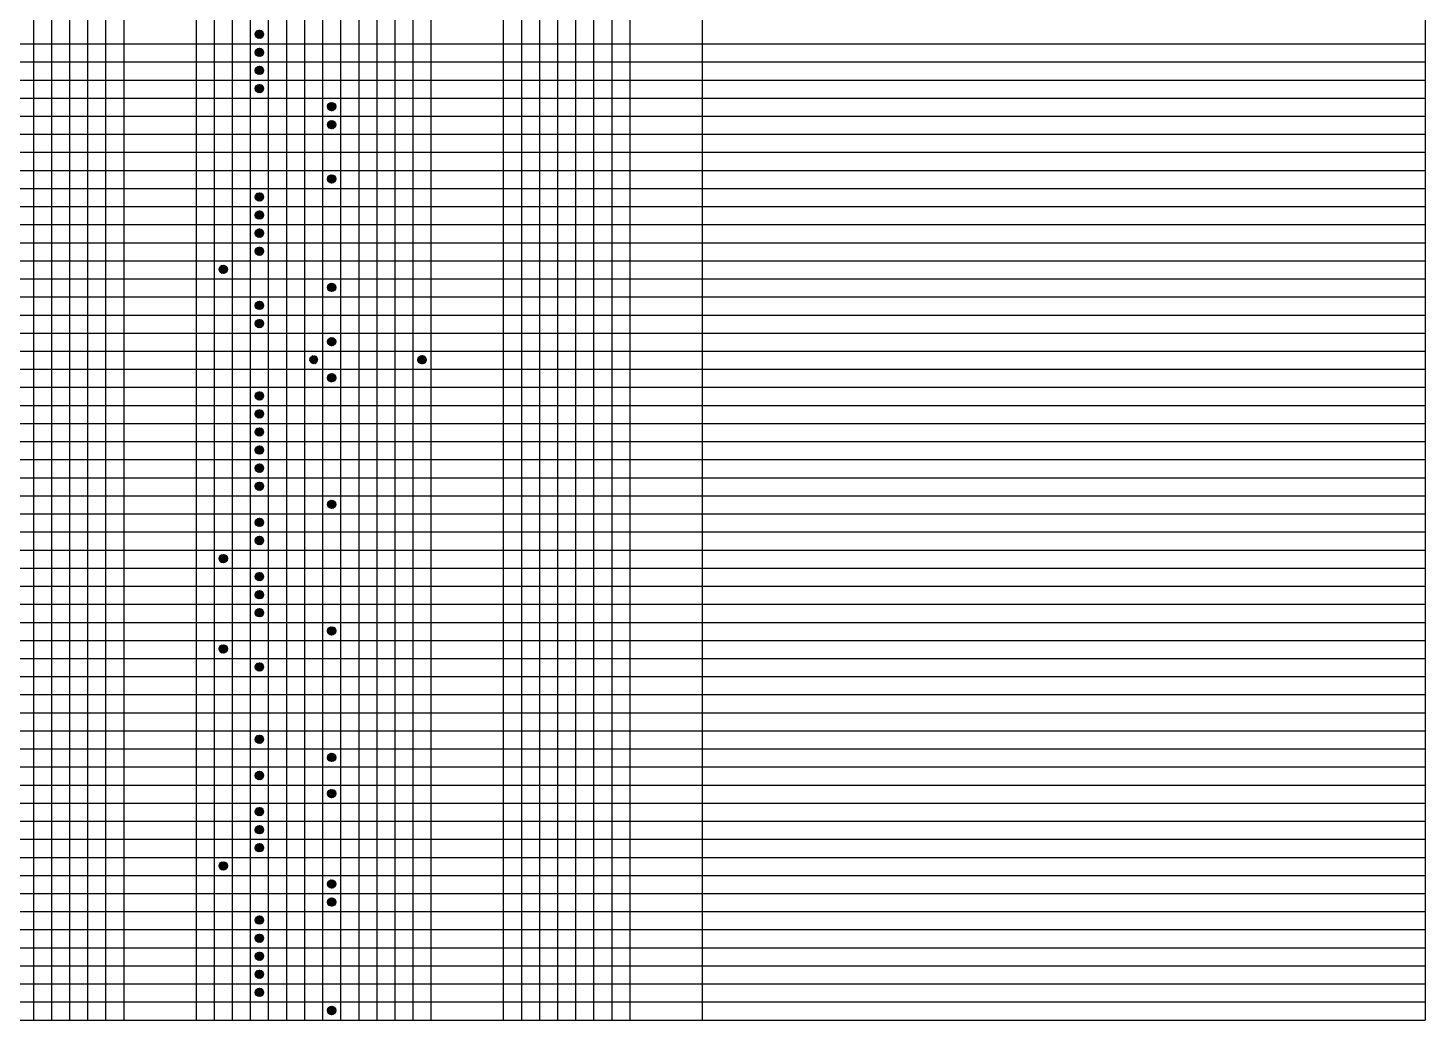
# Model space of a CAD drawing. Extents: x 290399 to 378179, y -92748 to -27662.
# Drawn here: x 334119 to 378179, y -92748 to -61467 of the extents above; entities that cross this region are included whole.
import ezdxf

# ---------------------------------------------------------------- set-up
doc = ezdxf.new("R2010")
doc.units = 0
doc.layers.get('0').update_dxf_attribs({"color": 4, "linetype": 'CONTINUOUS'})

msp = doc.modelspace()

# ---------------------------------------------------------------- linework, layer by layer
at = {"color": 2}
for p, q in [((353099, -30233), (353099, -92748)), ((355379, -30233), (355379, -92748)), ((378179, -30233), (378179, -92748)), ((378179, -30233), (378179, -79068)), ((334289, -31943), (334289, -92748)), ((337139, -31943), (337139, -92748)), ((339419, -31943), (339419, -92748)), ((346829, -31943), (346829, -92748)), ((349109, -31943), (349109, -92748)), ((341286, -61667), (341418, -61535)), ((341407, -61799), (341286, -61678)), ((341450, -61796), (341290, -61635)), ((341292, -61707), (341458, -61541)), ((341301, -61605), (341356, -61550)), ((341483, -61783), (341303, -61603)), ((341306, -61738), (341489, -61556)), ((341510, -61763), (341322, -61576)), ((341327, -61764), (341514, -61577)), ((341530, -61738), (341348, -61555)), ((341354, -61783), (341534, -61603)), ((341545, -61706), (341379, -61541)), ((341387, -61796), (341547, -61636)), ((341550, -61666), (341420, -61535)), ((341430, -61799), (341550, -61679)), ((341534, -61603), (341482, -61552)), ((341286, -62237), (341418, -62105)), ((341292, -62277), (341458, -62111)), ((341301, -62175), (341356, -62120)), ((341545, -62276), (341379, -62111)), ((341550, -62236), (341420, -62105)), ((341534, -62173), (341482, -62122)), ((341407, -62369), (341286, -62248)), ((341450, -62366), (341290, -62205)), ((341483, -62353), (341303, -62173)), ((341306, -62308), (341489, -62126)), ((341510, -62333), (341322, -62146)), ((341327, -62334), (341514, -62147)), ((341530, -62308), (341348, -62125)), ((341354, -62353), (341534, -62173)), ((341387, -62366), (341547, -62206)), ((341430, -62369), (341550, -62249)), ((341286, -62807), (341418, -62675)), ((341407, -62939), (341286, -62818)), ((341450, -62936), (341290, -62775)), ((341292, -62847), (341458, -62681)), ((341301, -62745), (341356, -62690)), ((341483, -62923), (341303, -62743)), ((341306, -62878), (341489, -62696)), ((341510, -62903), (341322, -62716)), ((341327, -62904), (341514, -62717)), ((341530, -62878), (341348, -62695)), ((341354, -62923), (341534, -62743)), ((341545, -62846), (341379, -62681)), ((341387, -62936), (341547, -62776)), ((341550, -62806), (341420, -62675)), ((341430, -62939), (341550, -62819)), ((341534, -62743), (341482, -62692)), ((341286, -63377), (341418, -63245)), ((341407, -63509), (341286, -63388)), ((341450, -63506), (341290, -63345)), ((341292, -63417), (341458, -63251)), ((341301, -63315), (341356, -63260)), ((341483, -63493), (341303, -63313)), ((341306, -63448), (341489, -63266)), ((341510, -63473), (341322, -63286)), ((341327, -63474), (341514, -63287)), ((341530, -63448), (341348, -63265)), ((341354, -63493), (341534, -63313)), ((341545, -63416), (341379, -63251)), ((341387, -63506), (341547, -63346)), ((341550, -63376), (341420, -63245)), ((341430, -63509), (341550, -63389)), ((341534, -63313), (341482, -63262)), ((343567, -63966), (343717, -63816)), ((343569, -63918), (343669, -63818)), ((343577, -64002), (343752, -63827)), ((343765, -64062), (343584, -63881)), ((343595, -64030), (343781, -63844)), ((343791, -64042), (343604, -63854)), ((343618, -64053), (343804, -63868)), ((343811, -64016), (343630, -63834)), ((343825, -63984), (343662, -63820)), ((343830, -63943), (343703, -63815)), ((343809, -63876), (343770, -63836)), ((343691, -64080), (343566, -63955)), ((343732, -64075), (343570, -63913)), ((343618, -64052), (343593, -64028)), ((343648, -64070), (343820, -63897)), ((343684, -64079), (343830, -63934)), ((343735, -64075), (343825, -63984)), ((343691, -64650), (343566, -64525)), ((343567, -64536), (343717, -64386)), ((343569, -64488), (343669, -64388)), ((343732, -64645), (343570, -64483)), ((343577, -64572), (343752, -64397)), ((343765, -64632), (343584, -64451)), ((343618, -64622), (343593, -64598)), ((343595, -64600), (343781, -64414)), ((343791, -64612), (343604, -64424)), ((343618, -64623), (343804, -64438)), ((343811, -64586), (343630, -64404)), ((343648, -64640), (343820, -64467)), ((343825, -64554), (343662, -64390)), ((343684, -64649), (343830, -64504)), ((343830, -64513), (343703, -64385)), ((343735, -64645), (343825, -64554)), ((343809, -64446), (343770, -64406)), ((343691, -66360), (343566, -66235)), ((343567, -66246), (343717, -66096)), ((343569, -66198), (343669, -66098)), ((343732, -66355), (343570, -66193)), ((343577, -66282), (343752, -66107)), ((343765, -66342), (343584, -66161)), ((343618, -66332), (343593, -66308)), ((343595, -66310), (343781, -66124)), ((343791, -66322), (343604, -66134)), ((343618, -66333), (343804, -66148)), ((343811, -66296), (343630, -66114)), ((343648, -66350), (343820, -66177)), ((343825, -66264), (343662, -66100)), ((343684, -66359), (343830, -66214)), ((343830, -66223), (343703, -66095)), ((343735, -66355), (343825, -66264)), ((343809, -66156), (343770, -66116)), ((341286, -66797), (341418, -66665)), ((341407, -66929), (341286, -66808)), ((341450, -66926), (341290, -66765)), ((341292, -66837), (341458, -66671)), ((341301, -66735), (341356, -66680)), ((341483, -66913), (341303, -66733)), ((341306, -66868), (341489, -66686)), ((341510, -66893), (341322, -66706)), ((341327, -66894), (341514, -66707)), ((341530, -66868), (341348, -66685)), ((341354, -66913), (341534, -66733)), ((341545, -66836), (341379, -66671)), ((341387, -66926), (341547, -66766)), ((341550, -66796), (341420, -66665)), ((341430, -66929), (341550, -66809)), ((341534, -66733), (341482, -66682)), ((341286, -67367), (341418, -67235)), ((341407, -67499), (341286, -67378)), ((341450, -67496), (341290, -67335)), ((341292, -67407), (341458, -67241)), ((341301, -67305), (341356, -67250)), ((341483, -67483), (341303, -67303)), ((341306, -67438), (341489, -67256)), ((341510, -67463), (341322, -67276)), ((341327, -67464), (341514, -67277)), ((341530, -67438), (341348, -67255)), ((341354, -67483), (341534, -67303)), ((341545, -67406), (341379, -67241)), ((341387, -67496), (341547, -67336)), ((341550, -67366), (341420, -67235)), ((341430, -67499), (341550, -67379)), ((341534, -67303), (341482, -67252)), ((341286, -67937), (341418, -67805)), ((341292, -67977), (341458, -67811)), ((341301, -67875), (341356, -67820)), ((341306, -68008), (341489, -67826)), ((341510, -68033), (341322, -67846)), ((341327, -68034), (341514, -67847)), ((341530, -68008), (341348, -67825)), ((341545, -67976), (341379, -67811)), ((341550, -67936), (341420, -67805)), ((341534, -67873), (341482, -67822)), ((341407, -68069), (341286, -67948)), ((341450, -68066), (341290, -67905)), ((341483, -68053), (341303, -67873)), ((341354, -68053), (341534, -67873)), ((341387, -68066), (341547, -67906)), ((341430, -68069), (341550, -67949)), ((341286, -68507), (341418, -68375)), ((341407, -68639), (341286, -68518)), ((341450, -68636), (341290, -68475)), ((341292, -68547), (341458, -68381)), ((341301, -68445), (341356, -68390)), ((341483, -68623), (341303, -68443)), ((341306, -68578), (341489, -68396)), ((341510, -68603), (341322, -68416)), ((341327, -68604), (341514, -68417)), ((341530, -68578), (341348, -68395)), ((341354, -68623), (341534, -68443)), ((341545, -68546), (341379, -68381)), ((341387, -68636), (341547, -68476)), ((341550, -68506), (341420, -68375)), ((341430, -68639), (341550, -68519)), ((341534, -68443), (341482, -68392)), ((340147, -69096), (340297, -68946)), ((340293, -69209), (340147, -69063)), ((340149, -69048), (340249, -68948)), ((340243, -69205), (340151, -69113)), ((340329, -69199), (340156, -69026)), ((340157, -69132), (340332, -68957)), ((340359, -69183), (340173, -68997)), ((340175, -69160), (340361, -68974)), ((340382, -69160), (340196, -68974)), ((340198, -69183), (340384, -68998)), ((340399, -69131), (340225, -68956)), ((340228, -69200), (340400, -69027)), ((340409, -69095), (340260, -68946)), ((340264, -69209), (340410, -69064)), ((340407, -69047), (340309, -68949)), ((340315, -69205), (340405, -69114)), ((343567, -69666), (343717, -69516)), ((343569, -69618), (343669, -69518)), ((343732, -69775), (343570, -69613)), ((343577, -69702), (343752, -69527)), ((343765, -69762), (343584, -69581)), ((343595, -69730), (343781, -69544)), ((343791, -69742), (343604, -69554)), ((343618, -69753), (343804, -69568)), ((343811, -69716), (343630, -69534)), ((343648, -69770), (343820, -69597)), ((343825, -69684), (343662, -69520)), ((343830, -69643), (343703, -69515)), ((343809, -69576), (343770, -69536)), ((343691, -69780), (343566, -69655)), ((343618, -69752), (343593, -69728)), ((343684, -69779), (343830, -69634)), ((343735, -69775), (343825, -69684)), ((341286, -70217), (341418, -70085)), ((341407, -70349), (341286, -70228)), ((341450, -70346), (341290, -70185)), ((341292, -70257), (341458, -70091)), ((341301, -70155), (341356, -70100)), ((341483, -70333), (341303, -70153)), ((341306, -70288), (341489, -70106)), ((341510, -70313), (341322, -70126)), ((341327, -70314), (341514, -70127)), ((341530, -70288), (341348, -70105)), ((341354, -70333), (341534, -70153)), ((341545, -70256), (341379, -70091)), ((341387, -70346), (341547, -70186)), ((341550, -70216), (341420, -70085)), ((341430, -70349), (341550, -70229)), ((341534, -70153), (341482, -70102)), ((341286, -70787), (341418, -70655)), ((341407, -70919), (341286, -70798)), ((341450, -70916), (341290, -70755)), ((341292, -70827), (341458, -70661)), ((341301, -70725), (341356, -70670)), ((341483, -70903), (341303, -70723)), ((341306, -70858), (341489, -70676)), ((341510, -70883), (341322, -70696)), ((341327, -70884), (341514, -70697)), ((341530, -70858), (341348, -70675)), ((341354, -70903), (341534, -70723)), ((341545, -70826), (341379, -70661)), ((341387, -70916), (341547, -70756)), ((341550, -70786), (341420, -70655)), ((341430, -70919), (341550, -70799)), ((341534, -70723), (341482, -70672)), ((343691, -71490), (343566, -71365)), ((343567, -71376), (343717, -71226)), ((343569, -71328), (343669, -71228)), ((343732, -71485), (343570, -71323)), ((343577, -71412), (343752, -71237)), ((343765, -71472), (343584, -71291)), ((343595, -71440), (343781, -71254)), ((343791, -71452), (343604, -71264)), ((343618, -71463), (343804, -71278)), ((343811, -71426), (343630, -71244)), ((343648, -71480), (343820, -71307)), ((343825, -71394), (343662, -71230)), ((343684, -71489), (343830, -71344)), ((343830, -71353), (343703, -71225)), ((343809, -71286), (343770, -71246)), ((342998, -71904), (343104, -71797)), ((342998, -71950), (343151, -71797)), ((343009, -71985), (343185, -71808)), ((343241, -71997), (343058, -71815)), ((343255, -71966), (343090, -71801)), ((343260, -71925), (343130, -71795)), ((343243, -71861), (343194, -71813)), ((343618, -71462), (343593, -71438)), ((343735, -71485), (343825, -71394)), ((346417, -71943), (346564, -71796)), ((346417, -71943), (346564, -71796)), ((346420, -71893), (346514, -71800)), ((346420, -71893), (346514, -71800)), ((346426, -71979), (346600, -71806)), ((346426, -71979), (346600, -71806)), ((346663, -71993), (346482, -71813)), ((346663, -71993), (346482, -71813)), ((346676, -71961), (346515, -71799)), ((346676, -71961), (346515, -71799)), ((346680, -71919), (346557, -71795)), ((346680, -71919), (346557, -71795)), ((343118, -72059), (342996, -71937)), ((343161, -72056), (343000, -71895)), ((343194, -72042), (343013, -71862)), ((343027, -72013), (343213, -71826)), ((343220, -72023), (343033, -71836)), ((343051, -72035), (343236, -71850)), ((343081, -72051), (343252, -71880)), ((343119, -72059), (343260, -71918)), ((343172, -72052), (343253, -71971)), ((346545, -72060), (346416, -71931)), ((346545, -72060), (346416, -71931)), ((346586, -72054), (346421, -71890)), ((346586, -72054), (346421, -71890)), ((346618, -72040), (346435, -71858)), ((346618, -72040), (346435, -71858)), ((346480, -72041), (346435, -71995)), ((346480, -72041), (346435, -71995)), ((346443, -72008), (346629, -71823)), ((346443, -72008), (346629, -71823)), ((346643, -72020), (346456, -71832)), ((346643, -72020), (346456, -71832)), ((346466, -72032), (346652, -71846)), ((346466, -72032), (346652, -71846)), ((346495, -72049), (346669, -71875)), ((346495, -72049), (346669, -71875)), ((346531, -72059), (346679, -71911)), ((346531, -72059), (346679, -71911)), ((346580, -72056), (346676, -71960)), ((346580, -72056), (346676, -71960)), ((346645, -71837), (346638, -71830)), ((346645, -71837), (346638, -71830)), ((343691, -72630), (343566, -72505)), ((343567, -72516), (343717, -72366)), ((343569, -72468), (343669, -72368)), ((343732, -72625), (343570, -72463)), ((343577, -72552), (343752, -72377)), ((343765, -72612), (343584, -72431)), ((343618, -72602), (343593, -72578)), ((343595, -72580), (343781, -72394)), ((343791, -72592), (343604, -72404)), ((343618, -72603), (343804, -72418)), ((343811, -72566), (343630, -72384)), ((343648, -72620), (343820, -72447)), ((343825, -72534), (343662, -72370)), ((343684, -72629), (343830, -72484)), ((343830, -72493), (343703, -72365)), ((343735, -72625), (343825, -72534)), ((343809, -72426), (343770, -72386)), ((341286, -73067), (341418, -72935)), ((341407, -73199), (341286, -73078)), ((341450, -73196), (341290, -73035)), ((341292, -73107), (341458, -72941)), ((341301, -73005), (341356, -72950)), ((341483, -73183), (341303, -73003)), ((341306, -73138), (341489, -72956)), ((341510, -73163), (341322, -72976)), ((341327, -73164), (341514, -72977)), ((341530, -73138), (341348, -72955)), ((341354, -73183), (341534, -73003)), ((341545, -73106), (341379, -72941)), ((341387, -73196), (341547, -73036)), ((341550, -73066), (341420, -72935)), ((341430, -73199), (341550, -73079)), ((341534, -73003), (341482, -72952)), ((341286, -73637), (341418, -73505)), ((341292, -73677), (341458, -73511)), ((341301, -73575), (341356, -73520)), ((341483, -73753), (341303, -73573)), ((341306, -73708), (341489, -73526)), ((341510, -73733), (341322, -73546)), ((341327, -73734), (341514, -73547)), ((341530, -73708), (341348, -73525)), ((341354, -73753), (341534, -73573)), ((341545, -73676), (341379, -73511)), ((341550, -73636), (341420, -73505)), ((341534, -73573), (341482, -73522)), ((341407, -73769), (341286, -73648)), ((341450, -73766), (341290, -73605)), ((341387, -73766), (341547, -73606)), ((341430, -73769), (341550, -73649)), ((341286, -74207), (341418, -74075)), ((341407, -74339), (341286, -74218)), ((341450, -74336), (341290, -74175)), ((341292, -74247), (341458, -74081)), ((341301, -74145), (341356, -74090)), ((341483, -74323), (341303, -74143)), ((341306, -74278), (341489, -74096)), ((341510, -74303), (341322, -74116)), ((341327, -74304), (341514, -74117)), ((341530, -74278), (341348, -74095)), ((341354, -74323), (341534, -74143)), ((341545, -74246), (341379, -74081)), ((341387, -74336), (341547, -74176)), ((341550, -74206), (341420, -74075)), ((341430, -74339), (341550, -74219)), ((341534, -74143), (341482, -74092)), ((341286, -74777), (341418, -74645)), ((341407, -74909), (341286, -74788)), ((341450, -74906), (341290, -74745)), ((341292, -74817), (341458, -74651)), ((341301, -74715), (341356, -74660)), ((341483, -74893), (341303, -74713)), ((341306, -74848), (341489, -74666)), ((341510, -74873), (341322, -74686)), ((341327, -74874), (341514, -74687)), ((341530, -74848), (341348, -74665)), ((341354, -74893), (341534, -74713)), ((341545, -74816), (341379, -74651)), ((341387, -74906), (341547, -74746)), ((341550, -74776), (341420, -74645)), ((341430, -74909), (341550, -74789)), ((341534, -74713), (341482, -74662)), ((341286, -75347), (341418, -75215)), ((341450, -75476), (341290, -75315)), ((341292, -75387), (341458, -75221)), ((341301, -75285), (341356, -75230)), ((341483, -75463), (341303, -75283)), ((341306, -75418), (341489, -75236)), ((341510, -75443), (341322, -75256)), ((341327, -75444), (341514, -75257)), ((341530, -75418), (341348, -75235)), ((341354, -75463), (341534, -75283)), ((341545, -75386), (341379, -75221)), ((341387, -75476), (341547, -75316)), ((341550, -75346), (341420, -75215)), ((341534, -75283), (341482, -75232)), ((341407, -75479), (341286, -75358)), ((341430, -75479), (341550, -75359)), ((341286, -75917), (341418, -75785)), ((341407, -76049), (341286, -75928)), ((341450, -76046), (341290, -75885)), ((341292, -75957), (341458, -75791)), ((341301, -75855), (341356, -75800)), ((341483, -76033), (341303, -75853)), ((341306, -75988), (341489, -75806)), ((341510, -76013), (341322, -75826)), ((341327, -76014), (341514, -75827)), ((341530, -75988), (341348, -75805)), ((341354, -76033), (341534, -75853)), ((341545, -75956), (341379, -75791)), ((341387, -76046), (341547, -75886)), ((341550, -75916), (341420, -75785)), ((341430, -76049), (341550, -75929)), ((341534, -75853), (341482, -75802)), ((343691, -76620), (343566, -76495)), ((343567, -76506), (343717, -76356)), ((343569, -76458), (343669, -76358)), ((343732, -76615), (343570, -76453)), ((343577, -76542), (343752, -76367)), ((343765, -76602), (343584, -76421)), ((343618, -76592), (343593, -76568)), ((343595, -76570), (343781, -76384)), ((343791, -76582), (343604, -76394)), ((343618, -76593), (343804, -76408)), ((343811, -76556), (343630, -76374)), ((343648, -76610), (343820, -76437)), ((343825, -76524), (343662, -76360)), ((343684, -76619), (343830, -76474)), ((343830, -76483), (343703, -76355)), ((343735, -76615), (343825, -76524)), ((343809, -76416), (343770, -76376)), ((341286, -77057), (341418, -76925)), ((341407, -77189), (341286, -77068)), ((341450, -77186), (341290, -77025)), ((341292, -77097), (341458, -76931)), ((341301, -76995), (341356, -76940)), ((341483, -77173), (341303, -76993)), ((341306, -77128), (341489, -76946)), ((341510, -77153), (341322, -76966)), ((341327, -77154), (341514, -76967)), ((341530, -77128), (341348, -76945)), ((341354, -77173), (341534, -76993)), ((341545, -77096), (341379, -76931)), ((341387, -77186), (341547, -77026)), ((341550, -77056), (341420, -76925)), ((341430, -77189), (341550, -77069)), ((341534, -76993), (341482, -76942)), ((341286, -77627), (341418, -77495)), ((341292, -77667), (341458, -77501)), ((341301, -77565), (341356, -77510)), ((341306, -77698), (341489, -77516)), ((341510, -77723), (341322, -77536)), ((341327, -77724), (341514, -77537)), ((341530, -77698), (341348, -77515)), ((341545, -77666), (341379, -77501)), ((341550, -77626), (341420, -77495)), ((341534, -77563), (341482, -77512)), ((341407, -77759), (341286, -77638)), ((341450, -77756), (341290, -77595)), ((341483, -77743), (341303, -77563)), ((341354, -77743), (341534, -77563)), ((341387, -77756), (341547, -77596)), ((341430, -77759), (341550, -77639)), ((340147, -78216), (340297, -78066)), ((340293, -78329), (340147, -78183)), ((340149, -78168), (340249, -78068)), ((340243, -78325), (340151, -78233)), ((340329, -78319), (340156, -78146)), ((340157, -78252), (340332, -78077)), ((340359, -78303), (340173, -78117)), ((340175, -78280), (340361, -78094)), ((340382, -78280), (340196, -78094)), ((340198, -78303), (340384, -78118)), ((340399, -78251), (340225, -78076)), ((340228, -78320), (340400, -78147)), ((340409, -78215), (340260, -78066)), ((340264, -78329), (340410, -78184)), ((340407, -78167), (340309, -78069)), ((340315, -78325), (340405, -78234)), ((341286, -78767), (341418, -78635)), ((341407, -78899), (341286, -78778)), ((341450, -78896), (341290, -78735)), ((341292, -78807), (341458, -78641)), ((341301, -78705), (341356, -78650)), ((341483, -78883), (341303, -78703)), ((341306, -78838), (341489, -78656)), ((341510, -78863), (341322, -78676)), ((341327, -78864), (341514, -78677)), ((341530, -78838), (341348, -78655)), ((341354, -78883), (341534, -78703)), ((341545, -78806), (341379, -78641)), ((341387, -78896), (341547, -78736)), ((341550, -78766), (341420, -78635)), ((341430, -78899), (341550, -78779)), ((341534, -78703), (341482, -78652)), ((341286, -79337), (341418, -79205)), ((341450, -79466), (341290, -79305)), ((341292, -79377), (341458, -79211)), ((341301, -79275), (341356, -79220)), ((341483, -79453), (341303, -79273)), ((341306, -79408), (341489, -79226)), ((341510, -79433), (341322, -79246)), ((341327, -79434), (341514, -79247)), ((341530, -79408), (341348, -79225)), ((341354, -79453), (341534, -79273)), ((341545, -79376), (341379, -79211)), ((341387, -79466), (341547, -79306)), ((341550, -79336), (341420, -79205)), ((341534, -79273), (341482, -79222)), ((341407, -79469), (341286, -79348)), ((341430, -79469), (341550, -79349)), ((341286, -79907), (341418, -79775)), ((341407, -80039), (341286, -79918)), ((341450, -80036), (341290, -79875)), ((341292, -79947), (341458, -79781)), ((341301, -79845), (341356, -79790)), ((341483, -80023), (341303, -79843)), ((341306, -79978), (341489, -79796)), ((341510, -80003), (341322, -79816)), ((341327, -80004), (341514, -79817)), ((341530, -79978), (341348, -79795)), ((341354, -80023), (341534, -79843)), ((341545, -79946), (341379, -79781)), ((341387, -80036), (341547, -79876)), ((341550, -79906), (341420, -79775)), ((341430, -80039), (341550, -79919)), ((341534, -79843), (341482, -79792)), ((343691, -80610), (343566, -80485)), ((343567, -80496), (343717, -80346)), ((343569, -80448), (343669, -80348)), ((343732, -80605), (343570, -80443)), ((343577, -80532), (343752, -80357)), ((343765, -80592), (343584, -80411)), ((343618, -80582), (343593, -80558)), ((343595, -80560), (343781, -80374)), ((343791, -80572), (343604, -80384)), ((343618, -80583), (343804, -80398)), ((343811, -80546), (343630, -80364)), ((343648, -80600), (343820, -80427)), ((343825, -80514), (343662, -80350)), ((343684, -80609), (343830, -80464)), ((343830, -80473), (343703, -80345)), ((343735, -80605), (343825, -80514)), ((343809, -80406), (343770, -80366)), ((340147, -81066), (340297, -80916)), ((340293, -81179), (340147, -81033)), ((340149, -81018), (340249, -80918)), ((340329, -81169), (340156, -80996)), ((340157, -81102), (340332, -80927)), ((340359, -81153), (340173, -80967)), ((340175, -81130), (340361, -80944)), ((340382, -81130), (340196, -80944)), ((340198, -81153), (340384, -80968)), ((340399, -81101), (340225, -80926)), ((340228, -81170), (340400, -80997)), ((340409, -81065), (340260, -80916)), ((340264, -81179), (340410, -81034)), ((340407, -81017), (340309, -80919)), ((340243, -81175), (340151, -81083)), ((340315, -81175), (340405, -81084)), ((341286, -81617), (341418, -81485)), ((341292, -81657), (341458, -81491)), ((341301, -81555), (341356, -81500)), ((341306, -81688), (341489, -81506)), ((341530, -81688), (341348, -81505)), ((341545, -81656), (341379, -81491)), ((341550, -81616), (341420, -81485)), ((341534, -81553), (341482, -81502)), ((341407, -81749), (341286, -81628)), ((341450, -81746), (341290, -81585)), ((341483, -81733), (341303, -81553)), ((341510, -81713), (341322, -81526)), ((341327, -81714), (341514, -81527)), ((341354, -81733), (341534, -81553)), ((341387, -81746), (341547, -81586)), ((341430, -81749), (341550, -81629)), ((341286, -83897), (341418, -83765)), ((341407, -84029), (341286, -83908)), ((341450, -84026), (341290, -83865)), ((341292, -83937), (341458, -83771)), ((341301, -83835), (341356, -83780)), ((341483, -84013), (341303, -83833)), ((341306, -83968), (341489, -83786)), ((341510, -83993), (341322, -83806)), ((341327, -83994), (341514, -83807)), ((341530, -83968), (341348, -83785)), ((341354, -84013), (341534, -83833)), ((341545, -83936), (341379, -83771)), ((341387, -84026), (341547, -83866)), ((341550, -83896), (341420, -83765)), ((341430, -84029), (341550, -83909)), ((341534, -83833), (341482, -83782)), ((343691, -84600), (343566, -84475)), ((343567, -84486), (343717, -84336)), ((343569, -84438), (343669, -84338)), ((343732, -84595), (343570, -84433)), ((343577, -84522), (343752, -84347)), ((343765, -84582), (343584, -84401)), ((343618, -84572), (343593, -84548)), ((343595, -84550), (343781, -84364)), ((343791, -84562), (343604, -84374)), ((343618, -84573), (343804, -84388)), ((343811, -84536), (343630, -84354)), ((343648, -84590), (343820, -84417)), ((343825, -84504), (343662, -84340)), ((343684, -84599), (343830, -84454)), ((343830, -84463), (343703, -84335)), ((343735, -84595), (343825, -84504)), ((343809, -84396), (343770, -84356)), ((341286, -85037), (341418, -84905)), ((341450, -85166), (341290, -85005)), ((341292, -85077), (341458, -84911)), ((341301, -84975), (341356, -84920)), ((341483, -85153), (341303, -84973)), ((341306, -85108), (341489, -84926)), ((341510, -85133), (341322, -84946)), ((341327, -85134), (341514, -84947)), ((341530, -85108), (341348, -84925)), ((341354, -85153), (341534, -84973)), ((341545, -85076), (341379, -84911)), ((341387, -85166), (341547, -85006)), ((341550, -85036), (341420, -84905)), ((341534, -84973), (341482, -84922)), ((341407, -85169), (341286, -85048)), ((341430, -85169), (341550, -85049)), ((343567, -85626), (343717, -85476)), ((343830, -85603), (343703, -85475)), ((343691, -85740), (343566, -85615)), ((343569, -85578), (343669, -85478)), ((343732, -85735), (343570, -85573)), ((343577, -85662), (343752, -85487)), ((343765, -85722), (343584, -85541)), ((343618, -85712), (343593, -85688)), ((343595, -85690), (343781, -85504)), ((343791, -85702), (343604, -85514)), ((343618, -85713), (343804, -85528)), ((343811, -85676), (343630, -85494)), ((343648, -85730), (343820, -85557)), ((343825, -85644), (343662, -85480)), ((343684, -85739), (343830, -85594)), ((343735, -85735), (343825, -85644)), ((343809, -85536), (343770, -85496)), ((341286, -86177), (341418, -86045)), ((341407, -86309), (341286, -86188)), ((341450, -86306), (341290, -86145)), ((341292, -86217), (341458, -86051)), ((341301, -86115), (341356, -86060)), ((341483, -86293), (341303, -86113)), ((341306, -86248), (341489, -86066)), ((341510, -86273), (341322, -86086)), ((341327, -86274), (341514, -86087)), ((341530, -86248), (341348, -86065)), ((341354, -86293), (341534, -86113)), ((341545, -86216), (341379, -86051)), ((341387, -86306), (341547, -86146)), ((341550, -86176), (341420, -86045)), ((341430, -86309), (341550, -86189)), ((341534, -86113), (341482, -86062)), ((341286, -86747), (341418, -86615)), ((341407, -86879), (341286, -86758)), ((341450, -86876), (341290, -86715)), ((341292, -86787), (341458, -86621)), ((341301, -86685), (341356, -86630)), ((341483, -86863), (341303, -86683)), ((341306, -86818), (341489, -86636)), ((341510, -86843), (341322, -86656)), ((341327, -86844), (341514, -86657)), ((341530, -86818), (341348, -86635)), ((341354, -86863), (341534, -86683)), ((341545, -86786), (341379, -86621)), ((341387, -86876), (341547, -86716)), ((341550, -86746), (341420, -86615)), ((341430, -86879), (341550, -86759)), ((341534, -86683), (341482, -86632)), ((341286, -87317), (341418, -87185)), ((341292, -87357), (341458, -87191)), ((341301, -87255), (341356, -87200)), ((341306, -87388), (341489, -87206)), ((341510, -87413), (341322, -87226)), ((341327, -87414), (341514, -87227)), ((341530, -87388), (341348, -87205)), ((341545, -87356), (341379, -87191)), ((341550, -87316), (341420, -87185)), ((341534, -87253), (341482, -87202)), ((341407, -87449), (341286, -87328)), ((341450, -87446), (341290, -87285)), ((341483, -87433), (341303, -87253)), ((341354, -87433), (341534, -87253)), ((341387, -87446), (341547, -87286)), ((341430, -87449), (341550, -87329)), ((340147, -87906), (340297, -87756)), ((340293, -88019), (340147, -87873)), ((340149, -87858), (340249, -87758)), ((340243, -88015), (340151, -87923)), ((340329, -88009), (340156, -87836)), ((340157, -87942), (340332, -87767)), ((340359, -87993), (340173, -87807)), ((340175, -87970), (340361, -87784)), ((340382, -87970), (340196, -87784)), ((340198, -87993), (340384, -87808)), ((340399, -87941), (340225, -87766)), ((340228, -88010), (340400, -87837)), ((340409, -87905), (340260, -87756)), ((340264, -88019), (340410, -87874)), ((340407, -87857), (340309, -87759)), ((340315, -88015), (340405, -87924)), ((343691, -88590), (343566, -88465)), ((343567, -88476), (343717, -88326)), ((343569, -88428), (343669, -88328)), ((343732, -88585), (343570, -88423)), ((343577, -88512), (343752, -88337)), ((343765, -88572), (343584, -88391)), ((343618, -88562), (343593, -88538)), ((343595, -88540), (343781, -88354)), ((343791, -88552), (343604, -88364)), ((343618, -88563), (343804, -88378)), ((343811, -88526), (343630, -88344)), ((343648, -88580), (343820, -88407)), ((343825, -88494), (343662, -88330)), ((343684, -88589), (343830, -88444)), ((343830, -88453), (343703, -88325)), ((343735, -88585), (343825, -88494)), ((343809, -88386), (343770, -88346)), ((343567, -89046), (343717, -88896)), ((343569, -88998), (343669, -88898)), ((343732, -89155), (343570, -88993)), ((343577, -89082), (343752, -88907)), ((343765, -89142), (343584, -88961)), ((343595, -89110), (343781, -88924)), ((343791, -89122), (343604, -88934)), ((343618, -89133), (343804, -88948)), ((343811, -89096), (343630, -88914)), ((343648, -89150), (343820, -88977)), ((343825, -89064), (343662, -88900)), ((343830, -89023), (343703, -88895)), ((343809, -88956), (343770, -88916)), ((343691, -89160), (343566, -89035)), ((343618, -89132), (343593, -89108)), ((343684, -89159), (343830, -89014)), ((343735, -89155), (343825, -89064)), ((341286, -89597), (341418, -89465)), ((341407, -89729), (341286, -89608)), ((341450, -89726), (341290, -89565)), ((341292, -89637), (341458, -89471)), ((341301, -89535), (341356, -89480)), ((341483, -89713), (341303, -89533)), ((341306, -89668), (341489, -89486)), ((341510, -89693), (341322, -89506)), ((341327, -89694), (341514, -89507)), ((341530, -89668), (341348, -89485)), ((341354, -89713), (341534, -89533)), ((341545, -89636), (341379, -89471)), ((341387, -89726), (341547, -89566)), ((341550, -89596), (341420, -89465)), ((341430, -89729), (341550, -89609)), ((341534, -89533), (341482, -89482)), ((341286, -90167), (341418, -90035)), ((341407, -90299), (341286, -90178)), ((341450, -90296), (341290, -90135)), ((341292, -90207), (341458, -90041)), ((341301, -90105), (341356, -90050)), ((341483, -90283), (341303, -90103)), ((341306, -90238), (341489, -90056)), ((341510, -90263), (341322, -90076)), ((341327, -90264), (341514, -90077)), ((341530, -90238), (341348, -90055)), ((341354, -90283), (341534, -90103)), ((341545, -90206), (341379, -90041)), ((341387, -90296), (341547, -90136)), ((341550, -90166), (341420, -90035)), ((341430, -90299), (341550, -90179)), ((341534, -90103), (341482, -90052)), ((341286, -90737), (341418, -90605)), ((341407, -90869), (341286, -90748)), ((341450, -90866), (341290, -90705)), ((341292, -90777), (341458, -90611)), ((341301, -90675), (341356, -90620)), ((341483, -90853), (341303, -90673)), ((341306, -90808), (341489, -90626)), ((341510, -90833), (341322, -90646)), ((341327, -90834), (341514, -90647)), ((341530, -90808), (341348, -90625)), ((341354, -90853), (341534, -90673)), ((341545, -90776), (341379, -90611)), ((341387, -90866), (341547, -90706)), ((341550, -90736), (341420, -90605)), ((341430, -90869), (341550, -90749)), ((341534, -90673), (341482, -90622)), ((341286, -91307), (341418, -91175)), ((341292, -91347), (341458, -91181)), ((341301, -91245), (341356, -91190)), ((341306, -91378), (341489, -91196)), ((341530, -91378), (341348, -91195)), ((341545, -91346), (341379, -91181)), ((341550, -91306), (341420, -91175)), ((341534, -91243), (341482, -91192)), ((341407, -91439), (341286, -91318)), ((341450, -91436), (341290, -91275)), ((341483, -91423), (341303, -91243)), ((341510, -91403), (341322, -91216)), ((341327, -91404), (341514, -91217)), ((341354, -91423), (341534, -91243)), ((341387, -91436), (341547, -91276)), ((341430, -91439), (341550, -91319)), ((341286, -91877), (341418, -91745)), ((341407, -92009), (341286, -91888)), ((341450, -92006), (341290, -91845)), ((341292, -91917), (341458, -91751)), ((341301, -91815), (341356, -91760)), ((341483, -91993), (341303, -91813)), ((341306, -91948), (341489, -91766)), ((341510, -91973), (341322, -91786)), ((341327, -91974), (341514, -91787)), ((341530, -91948), (341348, -91765)), ((341354, -91993), (341534, -91813)), ((341545, -91916), (341379, -91751)), ((341387, -92006), (341547, -91846)), ((341550, -91876), (341420, -91745)), ((341430, -92009), (341550, -91889)), ((341534, -91813), (341482, -91762)), ((343691, -92580), (343566, -92455)), ((343567, -92466), (343717, -92316)), ((343569, -92418), (343669, -92318)), ((343732, -92575), (343570, -92413)), ((343577, -92502), (343752, -92327)), ((343765, -92562), (343584, -92381)), ((343595, -92530), (343781, -92344)), ((343791, -92542), (343604, -92354)), ((343618, -92553), (343804, -92368)), ((343811, -92516), (343630, -92334)), ((343648, -92570), (343820, -92397)), ((343825, -92484), (343662, -92320)), ((343684, -92579), (343830, -92434)), ((343830, -92443), (343703, -92315)), ((343735, -92575), (343825, -92484)), ((343809, -92376), (343770, -92336)), ((290399, -92748), (378179, -92748)), ((343618, -92552), (343593, -92528))]:
    msp.add_line(p, q, dxfattribs=at)
at = {"color": 5}
for p, q in [((334859, -31943), (334859, -92748)), ((335429, -31943), (335429, -92748)), ((335999, -31943), (335999, -92748)), ((336569, -31943), (336569, -92748)), ((339989, -31943), (339989, -92748)), ((340559, -31943), (340559, -92748)), ((341129, -31943), (341129, -92748)), ((341699, -31943), (341699, -92748)), ((342269, -31943), (342269, -92748)), ((342839, -31943), (342839, -92748)), ((343409, -31943), (343409, -92748)), ((343979, -31943), (343979, -92748)), ((344549, -31943), (344549, -92748)), ((345119, -31943), (345119, -92748)), ((345689, -31943), (345689, -92748)), ((346259, -31943), (346259, -92748)), ((349679, -31943), (349679, -92748)), ((350249, -31943), (350249, -92748)), ((350819, -31943), (350819, -92748)), ((351389, -31943), (351389, -92748)), ((351959, -31943), (351959, -92748)), ((352529, -31943), (352529, -92748)), ((290399, -61968), (378179, -61968)), ((290399, -62538), (378179, -62538)), ((290399, -63108), (378179, -63108)), ((290399, -63678), (378179, -63678)), ((290399, -64248), (378179, -64248)), ((290399, -64818), (378179, -64818)), ((290399, -65388), (378179, -65388)), ((290399, -65958), (378179, -65958)), ((290399, -66528), (378179, -66528)), ((290399, -67098), (378179, -67098)), ((290399, -67668), (378179, -67668)), ((290399, -68238), (378179, -68238)), ((290399, -68808), (378179, -68808)), ((290399, -69378), (378179, -69378)), ((290399, -69948), (378179, -69948)), ((290399, -70518), (378179, -70518)), ((290399, -71088), (378179, -71088)), ((290399, -71658), (378179, -71658)), ((290399, -72228), (378179, -72228)), ((290399, -72798), (378179, -72798)), ((290399, -73368), (378179, -73368)), ((290399, -73938), (378179, -73938)), ((290399, -74508), (378179, -74508)), ((290399, -75078), (378179, -75078)), ((290399, -75648), (378179, -75648)), ((290399, -75648), (378179, -75648)), ((290399, -76218), (378179, -76218)), ((290399, -76788), (378179, -76788)), ((290399, -77358), (378179, -77358)), ((290399, -77358), (378179, -77358)), ((290399, -77928), (378179, -77928)), ((290399, -77928), (378179, -77928)), ((290399, -78498), (378179, -78498)), ((290399, -78498), (378179, -78498)), ((290399, -79068), (378179, -79068)), ((290399, -79068), (378179, -79068)), ((290399, -79638), (378179, -79638)), ((290399, -79638), (378179, -79638)), ((290399, -80208), (378179, -80208)), ((290399, -80778), (378179, -80778)), ((290399, -81348), (378179, -81348)), ((290399, -81918), (378179, -81918)), ((290399, -82488), (378179, -82488)), ((290399, -83058), (378179, -83058)), ((290399, -83628), (378179, -83628)), ((290399, -84198), (378179, -84198)), ((290399, -84768), (378179, -84768)), ((290399, -85338), (378179, -85338)), ((290399, -85908), (378179, -85908)), ((290399, -86478), (378179, -86478)), ((290399, -87048), (378179, -87048)), ((290399, -87618), (378179, -87618)), ((290399, -88188), (378179, -88188)), ((290399, -88758), (378179, -88758)), ((290399, -89328), (378179, -89328)), ((290399, -89898), (378179, -89898)), ((290399, -90468), (378179, -90468)), ((290399, -91038), (378179, -91038)), ((290399, -91608), (378179, -91608)), ((290399, -92178), (378179, -92178))]:
    msp.add_line(p, q, dxfattribs=at)
at = {"color": 2}
for centre in [(341418, -61667), (341418, -62237), (341418, -62807), (341418, -63377), (343698, -63947), (343698, -64517), (343698, -66227), (341418, -66797), (341418, -67367), (341418, -67937), (341418, -68507), (340278, -69077), (343698, -69647), (341418, -70217), (341418, -70787), (343698, -71357), (346548, -71927), (343698, -72497), (341418, -73067), (341418, -73637), (341418, -74207), (341418, -74777), (341418, -75347), (341418, -75917), (343698, -76487), (341418, -77057), (341418, -77627), (340278, -78197), (341418, -78767), (341418, -79337), (341418, -79907), (343698, -80477), (340278, -81047), (341418, -81617), (341418, -83897), (343698, -84467), (341418, -85037), (343698, -85607), (341418, -86177), (341418, -86747), (341418, -87317), (340278, -87887), (343698, -88457), (343698, -89027), (341418, -89597), (341418, -90167), (341418, -90737), (341418, -91307), (341418, -91877), (343698, -92447)]:
    msp.add_circle(centre, 132, dxfattribs=at)

doc.saveas('drawing.dxf')
